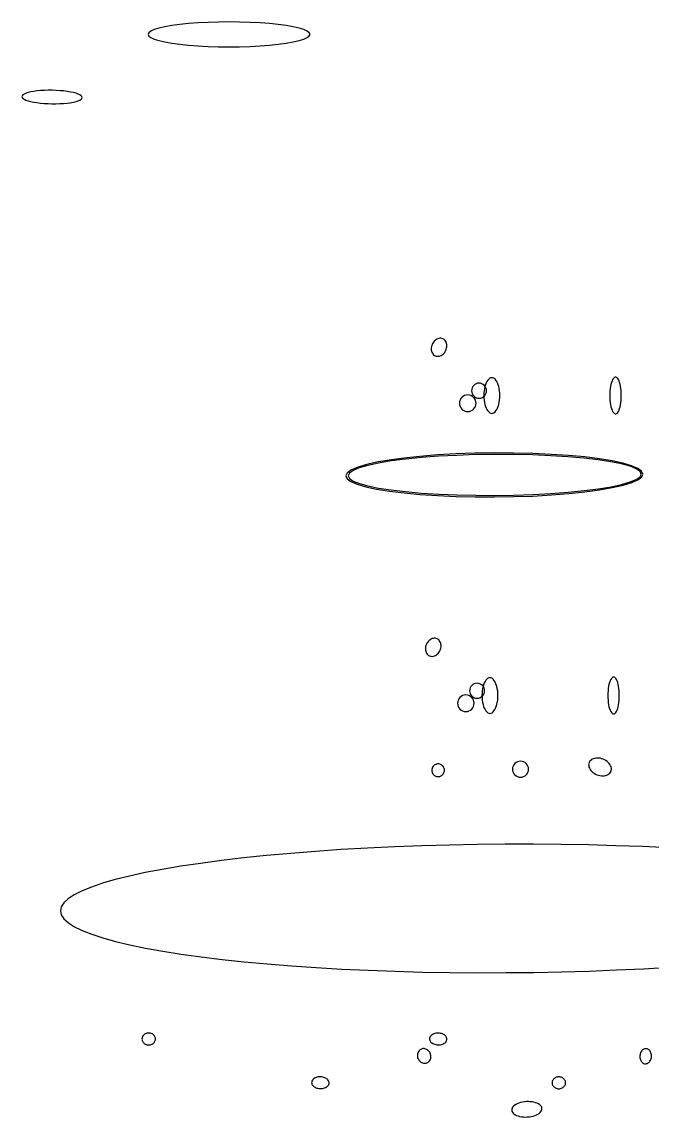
# Model space of a CAD drawing. Extents: x -292 to 292, y -205 to 211.
# Drawn here: x 160.5 to 222.7, y 102.5 to 210.5 of the extents above; entities that cross this region are included whole.
import ezdxf

# ---------------------------------------------------------------- set-up
doc = ezdxf.new("R2010")
doc.units = 0

msp = doc.modelspace()

# ---------------------------------------------------------------- linework, layer by layer
at = {"layer": 'CIRCLES'}
for p, q in [((204.89, 174.29), (204.87, 174.15)), ((204.87, 174.15), (204.89, 174)), ((204.93, 174.43), (204.89, 174.29)), ((204.89, 174), (204.93, 173.87)), ((205, 174.56), (204.93, 174.43)), ((205.09, 174.67), (205, 174.56)), ((205.2, 174.76), (205.09, 174.67)), ((205.33, 174.83), (205.2, 174.76)), ((205.47, 174.88), (205.33, 174.83)), ((205.61, 174.89), (205.47, 174.88)), ((205.76, 174.88), (205.61, 174.89)), ((205.9, 174.83), (205.76, 174.88)), ((206.02, 174.76), (205.9, 174.83)), ((206.14, 174.67), (206.02, 174.76)), ((206.23, 174.56), (206.14, 174.67)), ((206.3, 174.43), (206.23, 174.56)), ((206.34, 174.29), (206.3, 174.43)), ((206.3, 173.87), (206.34, 174)), ((206.35, 174.15), (206.34, 174.29)), ((206.34, 174), (206.35, 174.15)), ((203.7, 173.07), (203.68, 172.91)), ((203.68, 172.91), (203.7, 172.75)), ((203.74, 173.22), (203.7, 173.07)), ((203.82, 173.37), (203.74, 173.22)), ((203.92, 173.49), (203.82, 173.37)), ((204.05, 173.59), (203.92, 173.49)), ((204.19, 173.67), (204.05, 173.59)), ((204.34, 173.71), (204.19, 173.67)), ((204.5, 173.73), (204.34, 173.71)), ((204.66, 173.71), (204.5, 173.73)), ((204.82, 173.67), (204.66, 173.71)), ((204.96, 173.59), (204.82, 173.67)), ((204.93, 173.87), (205, 173.74)), ((205.08, 173.49), (204.96, 173.59)), ((205, 173.74), (205.09, 173.63)), ((205.18, 173.37), (205.08, 173.49)), ((205.09, 173.63), (205.2, 173.53)), ((205.26, 173.22), (205.18, 173.37)), ((205.2, 173.53), (205.33, 173.46)), ((205.31, 173.07), (205.26, 173.22)), ((205.32, 172.91), (205.31, 173.07)), ((205.31, 172.75), (205.32, 172.91)), ((205.33, 173.46), (205.47, 173.42)), ((205.47, 173.42), (205.61, 173.41)), ((205.61, 173.41), (205.76, 173.42)), ((205.76, 173.42), (205.9, 173.46)), ((205.9, 173.46), (206.02, 173.53)), ((206.02, 173.53), (206.14, 173.63)), ((206.14, 173.63), (206.23, 173.74)), ((206.23, 173.74), (206.3, 173.87)), ((203.7, 172.75), (203.74, 172.6)), ((203.74, 172.6), (203.82, 172.46)), ((203.82, 172.46), (203.92, 172.33)), ((203.92, 172.33), (204.05, 172.23)), ((204.05, 172.23), (204.19, 172.15)), ((204.19, 172.15), (204.34, 172.11)), ((204.34, 172.11), (204.5, 172.09)), ((204.5, 172.09), (204.66, 172.11)), ((204.66, 172.11), (204.82, 172.15)), ((204.82, 172.15), (204.96, 172.23)), ((204.96, 172.23), (205.08, 172.33)), ((205.08, 172.33), (205.18, 172.46)), ((205.18, 172.46), (205.26, 172.6)), ((205.26, 172.6), (205.31, 172.75)), ((204.74, 144.84), (204.7, 144.7)), ((204.81, 144.97), (204.74, 144.84)), ((204.9, 145.08), (204.81, 144.97)), ((205.01, 145.17), (204.9, 145.08)), ((205.14, 145.24), (205.01, 145.17)), ((205.28, 145.28), (205.14, 145.24)), ((205.42, 145.3), (205.28, 145.28)), ((205.57, 145.28), (205.42, 145.3)), ((205.71, 145.24), (205.57, 145.28)), ((205.83, 145.17), (205.71, 145.24)), ((205.95, 145.08), (205.83, 145.17)), ((206.04, 144.97), (205.95, 145.08)), ((206.11, 144.84), (206.04, 144.97)), ((206.15, 144.7), (206.11, 144.84)), ((203.63, 143.77), (203.55, 143.63)), ((203.73, 143.9), (203.63, 143.77)), ((203.86, 144), (203.73, 143.9)), ((204, 144.08), (203.86, 144)), ((204.15, 144.12), (204, 144.08)), ((204.31, 144.14), (204.15, 144.12)), ((204.47, 144.12), (204.31, 144.14)), ((204.62, 144.08), (204.47, 144.12)), ((204.77, 144), (204.62, 144.08)), ((204.7, 144.7), (204.68, 144.56)), ((204.68, 144.56), (204.7, 144.41)), ((204.7, 144.41), (204.74, 144.27)), ((204.74, 144.27), (204.81, 144.15)), ((204.89, 143.9), (204.77, 144)), ((204.81, 144.15), (204.9, 144.03)), ((204.99, 143.77), (204.89, 143.9)), ((204.9, 144.03), (205.01, 143.94)), ((205.07, 143.63), (204.99, 143.77)), ((205.01, 143.94), (205.14, 143.87)), ((205.14, 143.87), (205.28, 143.83)), ((205.28, 143.83), (205.42, 143.82)), ((205.42, 143.82), (205.57, 143.83)), ((205.57, 143.83), (205.71, 143.87)), ((205.71, 143.87), (205.83, 143.94)), ((205.83, 143.94), (205.95, 144.03)), ((205.95, 144.03), (206.04, 144.15)), ((206.04, 144.15), (206.11, 144.27)), ((206.11, 144.27), (206.15, 144.41)), ((206.16, 144.56), (206.15, 144.7)), ((206.15, 144.41), (206.16, 144.56)), ((203.51, 143.48), (203.49, 143.32)), ((203.49, 143.32), (203.51, 143.16)), ((203.55, 143.63), (203.51, 143.48)), ((203.51, 143.16), (203.55, 143.01)), ((203.55, 143.01), (203.63, 142.86)), ((203.63, 142.86), (203.73, 142.74)), ((203.73, 142.74), (203.86, 142.64)), ((203.86, 142.64), (204, 142.56)), ((204.62, 142.56), (204.77, 142.64)), ((204.77, 142.64), (204.89, 142.74)), ((204.89, 142.74), (204.99, 142.86)), ((204.99, 142.86), (205.07, 143.01)), ((205.11, 143.48), (205.07, 143.63)), ((205.07, 143.01), (205.11, 143.16)), ((205.13, 143.32), (205.11, 143.48)), ((205.11, 143.16), (205.13, 143.32)), ((204, 142.56), (204.15, 142.52)), ((204.15, 142.52), (204.31, 142.5)), ((204.31, 142.5), (204.47, 142.52)), ((204.47, 142.52), (204.62, 142.56)), ((209.05, 137.25), (208.98, 137.11)), ((209.15, 137.37), (209.05, 137.25)), ((209.27, 137.47), (209.15, 137.37)), ((209.4, 137.54), (209.27, 137.47)), ((209.55, 137.59), (209.4, 137.54)), ((209.71, 137.6), (209.55, 137.59)), ((209.86, 137.59), (209.71, 137.6)), ((210.01, 137.54), (209.86, 137.59)), ((210.15, 137.47), (210.01, 137.54)), ((210.27, 137.37), (210.15, 137.47)), ((210.37, 137.25), (210.27, 137.37)), ((210.44, 137.11), (210.37, 137.25)), ((208.93, 136.97), (208.91, 136.81)), ((208.91, 136.81), (208.93, 136.66)), ((208.98, 137.11), (208.93, 136.97)), ((208.93, 136.66), (208.98, 136.51)), ((208.98, 136.51), (209.05, 136.37)), ((209.05, 136.37), (209.15, 136.25)), ((209.15, 136.25), (209.27, 136.15)), ((209.27, 136.15), (209.4, 136.08)), ((210.01, 136.08), (210.15, 136.15)), ((210.15, 136.15), (210.27, 136.25)), ((210.27, 136.25), (210.37, 136.37)), ((210.37, 136.37), (210.44, 136.51)), ((210.49, 136.97), (210.44, 137.11)), ((210.44, 136.51), (210.49, 136.66)), ((210.5, 136.81), (210.49, 136.97)), ((210.49, 136.66), (210.5, 136.81)), ((209.4, 136.08), (209.55, 136.03)), ((209.55, 136.03), (209.71, 136.02)), ((209.71, 136.02), (209.86, 136.03)), ((209.86, 136.03), (210.01, 136.08))]:
    msp.add_line(p, q, dxfattribs=at)
at = {"layer": 'ELLIPSES'}
for p, q in [((173.25, 209.61), (173.05, 209.45)), ((173.58, 209.76), (173.25, 209.61)), ((174.05, 209.91), (173.58, 209.76)), ((174.63, 210.04), (174.05, 209.91)), ((175.32, 210.16), (174.63, 210.04)), ((176.1, 210.27), (175.32, 210.16)), ((176.97, 210.36), (176.1, 210.27)), ((177.91, 210.43), (176.97, 210.36)), ((178.89, 210.48), (177.91, 210.43)), ((179.92, 210.51), (178.89, 210.48)), ((180.96, 210.52), (179.92, 210.51)), ((182, 210.51), (180.96, 210.52)), ((183.03, 210.48), (182, 210.51)), ((184.02, 210.43), (183.03, 210.48)), ((184.95, 210.36), (184.02, 210.43)), ((185.82, 210.27), (184.95, 210.36)), ((186.61, 210.17), (185.82, 210.27)), ((187.3, 210.05), (186.61, 210.17)), ((187.88, 209.91), (187.3, 210.05)), ((188.34, 209.77), (187.88, 209.91)), ((188.67, 209.62), (188.34, 209.77)), ((188.88, 209.46), (188.67, 209.62)), ((173.05, 209.45), (172.98, 209.29)), ((172.98, 209.29), (173.05, 209.13)), ((173.05, 209.13), (173.25, 208.98)), ((173.25, 208.98), (173.59, 208.82)), ((173.59, 208.82), (174.05, 208.68)), ((174.05, 208.68), (174.63, 208.55)), ((174.63, 208.55), (175.32, 208.43)), ((186.61, 208.43), (187.3, 208.55)), ((187.3, 208.55), (187.88, 208.69)), ((187.88, 208.69), (188.34, 208.83)), ((188.34, 208.83), (188.67, 208.98)), ((188.67, 208.98), (188.88, 209.14)), ((188.95, 209.3), (188.88, 209.46)), ((188.88, 209.14), (188.95, 209.3)), ((175.32, 208.43), (176.1, 208.32)), ((176.1, 208.32), (176.97, 208.23)), ((176.97, 208.23), (177.91, 208.16)), ((177.91, 208.16), (178.9, 208.11)), ((178.9, 208.11), (179.92, 208.08)), ((179.92, 208.08), (180.96, 208.07)), ((180.96, 208.07), (182, 208.08)), ((182, 208.08), (183.03, 208.11)), ((183.03, 208.11), (184.02, 208.16)), ((184.02, 208.16), (184.95, 208.24)), ((184.95, 208.24), (185.82, 208.33)), ((185.82, 208.33), (186.61, 208.43)), ((160.56, 203.24), (160.54, 203.16)), ((160.54, 203.16), (160.56, 203.07)), ((160.64, 203.33), (160.56, 203.24)), ((160.77, 203.41), (160.64, 203.33)), ((160.94, 203.48), (160.77, 203.41)), ((161.16, 203.55), (160.94, 203.48)), ((161.41, 203.62), (161.16, 203.55)), ((161.71, 203.67), (161.41, 203.62)), ((162.03, 203.71), (161.71, 203.67)), ((162.38, 203.75), (162.03, 203.71)), ((162.75, 203.77), (162.38, 203.75)), ((163.13, 203.78), (162.75, 203.77)), ((163.52, 203.78), (163.13, 203.78)), ((163.91, 203.77), (163.52, 203.78)), ((164.29, 203.74), (163.91, 203.77)), ((164.66, 203.71), (164.29, 203.74)), ((165.01, 203.67), (164.66, 203.71)), ((165.33, 203.61), (165.01, 203.67)), ((165.62, 203.55), (165.33, 203.61)), ((165.88, 203.48), (165.62, 203.55)), ((166.09, 203.41), (165.88, 203.48)), ((166.26, 203.33), (166.09, 203.41)), ((166.39, 203.24), (166.26, 203.33)), ((166.46, 203.15), (166.39, 203.24)), ((166.49, 203.07), (166.46, 203.15)), ((160.56, 203.07), (160.63, 202.98)), ((160.63, 202.98), (160.76, 202.9)), ((160.76, 202.9), (160.93, 202.82)), ((160.93, 202.82), (161.14, 202.74)), ((161.14, 202.74), (161.4, 202.67)), ((161.4, 202.67), (161.69, 202.61)), ((161.69, 202.61), (162.01, 202.56)), ((162.01, 202.56), (162.36, 202.51)), ((162.36, 202.51), (162.73, 202.48)), ((162.73, 202.48), (163.11, 202.46)), ((163.11, 202.46), (163.5, 202.44)), ((163.5, 202.44), (163.89, 202.44)), ((163.89, 202.44), (164.27, 202.46)), ((164.27, 202.46), (164.64, 202.48)), ((164.64, 202.48), (164.99, 202.51)), ((164.99, 202.51), (165.31, 202.55)), ((165.31, 202.55), (165.61, 202.61)), ((165.61, 202.61), (165.87, 202.67)), ((165.87, 202.67), (166.08, 202.74)), ((166.08, 202.74), (166.26, 202.81)), ((166.26, 202.81), (166.38, 202.89)), ((166.38, 202.89), (166.46, 202.98)), ((166.46, 202.98), (166.49, 203.07)), ((201.76, 179.32), (201.66, 179.31)), ((201.86, 179.32), (201.76, 179.32)), ((200.92, 178.5), (200.9, 178.38)), ((200.9, 178.38), (200.9, 178.27)), ((200.9, 178.27), (200.91, 178.15)), ((200.95, 178.62), (200.92, 178.5)), ((201, 178.73), (200.95, 178.62)), ((201.05, 178.84), (201, 178.73)), ((201.12, 178.94), (201.05, 178.84)), ((201.19, 179.03), (201.12, 178.94)), ((201.28, 179.11), (201.19, 179.03)), ((201.36, 179.18), (201.28, 179.11)), ((201.46, 179.24), (201.36, 179.18)), ((201.56, 179.28), (201.46, 179.24)), ((201.66, 179.31), (201.56, 179.28)), ((201.96, 179.3), (201.86, 179.32)), ((202.05, 179.27), (201.96, 179.3)), ((202.13, 179.22), (202.05, 179.27)), ((202.21, 179.16), (202.13, 179.22)), ((202.28, 179.09), (202.21, 179.16)), ((202.33, 179.01), (202.28, 179.09)), ((202.38, 178.91), (202.33, 179.01)), ((202.35, 178.13), (202.39, 178.24)), ((202.41, 178.81), (202.38, 178.91)), ((202.39, 178.24), (202.42, 178.36)), ((202.44, 178.7), (202.41, 178.81)), ((202.42, 178.36), (202.44, 178.47)), ((202.44, 178.59), (202.44, 178.7)), ((202.44, 178.47), (202.44, 178.59)), ((200.91, 178.15), (200.93, 178.05)), ((200.93, 178.05), (200.96, 177.94)), ((200.96, 177.94), (201.01, 177.85)), ((201.01, 177.85), (201.07, 177.77)), ((201.07, 177.77), (201.13, 177.69)), ((201.13, 177.69), (201.21, 177.63)), ((201.21, 177.63), (201.3, 177.59)), ((201.3, 177.59), (201.39, 177.55)), ((201.39, 177.55), (201.48, 177.54)), ((201.48, 177.54), (201.58, 177.54)), ((201.58, 177.54), (201.68, 177.55)), ((201.68, 177.55), (201.78, 177.58)), ((201.78, 177.58), (201.88, 177.62)), ((201.88, 177.62), (201.98, 177.68)), ((201.98, 177.68), (202.07, 177.75)), ((202.07, 177.75), (202.15, 177.83)), ((202.15, 177.83), (202.23, 177.92)), ((202.23, 177.92), (202.29, 178.02)), ((202.29, 178.02), (202.35, 178.13)), ((206.4, 175.07), (206.32, 174.92)), ((206.49, 175.2), (206.4, 175.07)), ((206.58, 175.3), (206.49, 175.2)), ((206.68, 175.37), (206.58, 175.3)), ((206.78, 175.42), (206.68, 175.37)), ((206.88, 175.43), (206.78, 175.42)), ((206.99, 175.42), (206.88, 175.43)), ((207.09, 175.37), (206.99, 175.42)), ((207.19, 175.3), (207.09, 175.37)), ((207.28, 175.2), (207.19, 175.3)), ((207.37, 175.07), (207.28, 175.2)), ((207.44, 174.92), (207.37, 175.07)), ((218.73, 175.11), (218.67, 174.95)), ((218.79, 175.24), (218.73, 175.11)), ((218.86, 175.34), (218.79, 175.24)), ((218.93, 175.42), (218.86, 175.34)), ((219, 175.47), (218.93, 175.42)), ((219.07, 175.48), (219, 175.47)), ((219.15, 175.47), (219.07, 175.48)), ((219.22, 175.42), (219.15, 175.47)), ((219.29, 175.34), (219.22, 175.42)), ((219.36, 175.24), (219.29, 175.34)), ((219.42, 175.11), (219.36, 175.24)), ((219.48, 174.95), (219.42, 175.11)), ((206.12, 174.13), (206.1, 173.9)), ((206.15, 174.35), (206.12, 174.13)), ((206.2, 174.55), (206.15, 174.35)), ((206.25, 174.74), (206.2, 174.55)), ((206.32, 174.92), (206.25, 174.74)), ((207.51, 174.74), (207.44, 174.92)), ((207.57, 174.55), (207.51, 174.74)), ((207.61, 174.35), (207.57, 174.55)), ((207.65, 174.13), (207.61, 174.35)), ((207.67, 173.9), (207.65, 174.13)), ((218.53, 174.14), (218.51, 173.91)), ((218.55, 174.37), (218.53, 174.14)), ((218.58, 174.58), (218.55, 174.37)), ((218.62, 174.77), (218.58, 174.58)), ((218.67, 174.95), (218.62, 174.77)), ((219.53, 174.77), (219.48, 174.95)), ((219.57, 174.58), (219.53, 174.77)), ((219.6, 174.37), (219.57, 174.58)), ((219.62, 174.14), (219.6, 174.37)), ((219.64, 173.91), (219.62, 174.14)), ((206.1, 173.9), (206.09, 173.67)), ((206.09, 173.67), (206.1, 173.44)), ((206.1, 173.44), (206.12, 173.22)), ((206.12, 173.22), (206.15, 173)), ((206.15, 173), (206.2, 172.79)), ((207.57, 172.79), (207.61, 173)), ((207.61, 173), (207.65, 173.22)), ((207.65, 173.22), (207.67, 173.44)), ((207.68, 173.67), (207.67, 173.9)), ((207.67, 173.44), (207.68, 173.67)), ((218.51, 173.91), (218.51, 173.67)), ((218.51, 173.67), (218.51, 173.44)), ((218.51, 173.44), (218.53, 173.2)), ((218.53, 173.2), (218.55, 172.98)), ((218.55, 172.98), (218.58, 172.77)), ((219.57, 172.77), (219.6, 172.98)), ((219.6, 172.98), (219.62, 173.2)), ((219.62, 173.2), (219.64, 173.44)), ((219.64, 173.67), (219.64, 173.91)), ((219.64, 173.44), (219.64, 173.67)), ((206.2, 172.79), (206.25, 172.6)), ((206.25, 172.6), (206.32, 172.43)), ((206.32, 172.43), (206.4, 172.28)), ((206.4, 172.28), (206.49, 172.15)), ((206.49, 172.15), (206.58, 172.05)), ((206.58, 172.05), (206.68, 171.97)), ((206.68, 171.97), (206.78, 171.93)), ((206.78, 171.93), (206.88, 171.91)), ((206.88, 171.91), (206.99, 171.93)), ((206.99, 171.93), (207.09, 171.97)), ((207.09, 171.97), (207.19, 172.05)), ((207.19, 172.05), (207.28, 172.15)), ((207.28, 172.15), (207.37, 172.28)), ((207.37, 172.28), (207.44, 172.43)), ((207.44, 172.43), (207.51, 172.6)), ((207.51, 172.6), (207.57, 172.79)), ((218.58, 172.77), (218.62, 172.57)), ((218.62, 172.57), (218.67, 172.39)), ((218.67, 172.39), (218.73, 172.24)), ((218.73, 172.24), (218.79, 172.1)), ((218.79, 172.1), (218.86, 172)), ((218.86, 172), (218.93, 171.92)), ((218.93, 171.92), (219, 171.88)), ((219, 171.88), (219.07, 171.86)), ((219.07, 171.86), (219.15, 171.88)), ((219.15, 171.88), (219.22, 171.92)), ((219.22, 171.92), (219.29, 172)), ((219.29, 172), (219.36, 172.1)), ((219.36, 172.1), (219.42, 172.24)), ((219.42, 172.24), (219.48, 172.39)), ((219.48, 172.39), (219.53, 172.57)), ((219.53, 172.57), (219.57, 172.77)), ((198.2, 167.5), (196.76, 167.31)), ((199.79, 167.67), (198.2, 167.5)), ((199.93, 167.55), (198.36, 167.4)), ((201.51, 167.81), (199.79, 167.67)), ((201.62, 167.68), (199.93, 167.55)), ((203.32, 167.91), (201.51, 167.81)), ((203.41, 167.77), (201.62, 167.68)), ((205.2, 167.98), (203.32, 167.91)), ((205.27, 167.84), (203.41, 167.77)), ((207.12, 168.01), (205.2, 167.98)), ((207.15, 167.86), (205.27, 167.84)), ((209.03, 168), (207.12, 168.01)), ((209.04, 167.86), (207.15, 167.86)), ((210.91, 167.95), (209.03, 168)), ((210.89, 167.82), (209.04, 167.86)), ((212.68, 167.74), (210.89, 167.82)), ((212.72, 167.87), (210.91, 167.95)), ((214.38, 167.63), (212.68, 167.74)), ((214.44, 167.76), (212.72, 167.87)), ((215.95, 167.5), (214.38, 167.63)), ((216.04, 167.61), (214.44, 167.76)), ((217.37, 167.33), (215.95, 167.5)), ((217.48, 167.43), (216.04, 167.61)), ((193.59, 166.58), (192.97, 166.31)), ((193.81, 166.54), (193.2, 166.29)), ((194.43, 166.84), (193.59, 166.58)), ((194.64, 166.78), (193.81, 166.54)), ((195.5, 167.09), (194.43, 166.84)), ((195.69, 167.01), (194.64, 166.78)), ((196.76, 167.31), (195.5, 167.09)), ((196.94, 167.22), (195.69, 167.01)), ((198.36, 167.4), (196.94, 167.22)), ((218.62, 167.14), (217.37, 167.33)), ((218.74, 167.23), (217.48, 167.43)), ((219.67, 166.92), (218.62, 167.14)), ((219.81, 167), (218.74, 167.23)), ((220.51, 166.69), (219.67, 166.92)), ((220.66, 166.75), (219.81, 167)), ((221.12, 166.44), (220.51, 166.69)), ((221.28, 166.48), (220.66, 166.75)), ((221.49, 166.19), (221.12, 166.44)), ((221.65, 166.21), (221.28, 166.48)), ((192.6, 166.03), (192.48, 165.75)), ((192.48, 165.75), (192.61, 165.46)), ((192.97, 166.31), (192.6, 166.03)), ((192.61, 165.46), (192.98, 165.19)), ((192.84, 166.03), (192.71, 165.76)), ((192.71, 165.76), (192.84, 165.5)), ((193.2, 166.29), (192.84, 166.03)), ((192.84, 165.5), (193.21, 165.24)), ((220.52, 165.15), (221.12, 165.4)), ((220.67, 165.09), (221.28, 165.36)), ((221.12, 165.4), (221.49, 165.66)), ((221.28, 165.36), (221.66, 165.64)), ((221.61, 165.92), (221.49, 166.19)), ((221.49, 165.66), (221.61, 165.92)), ((221.78, 165.92), (221.65, 166.21)), ((221.66, 165.64), (221.78, 165.92)), ((192.98, 165.19), (193.6, 164.92)), ((193.21, 165.24), (193.82, 165)), ((193.6, 164.92), (194.45, 164.67)), ((193.82, 165), (194.66, 164.76)), ((194.45, 164.67), (195.51, 164.44)), ((194.66, 164.76), (195.71, 164.55)), ((195.51, 164.44), (196.78, 164.24)), ((195.71, 164.55), (196.95, 164.36)), ((196.78, 164.24), (198.22, 164.06)), ((196.95, 164.36), (198.38, 164.19)), ((214.4, 164.13), (215.97, 164.29)), ((215.97, 164.29), (217.39, 164.47)), ((216.06, 164.17), (217.5, 164.36)), ((217.39, 164.47), (218.63, 164.68)), ((217.5, 164.36), (218.76, 164.59)), ((218.63, 164.68), (219.68, 164.9)), ((218.76, 164.59), (219.82, 164.83)), ((219.68, 164.9), (220.52, 165.15)), ((219.82, 164.83), (220.67, 165.09)), ((198.22, 164.06), (199.82, 163.91)), ((198.38, 164.19), (199.95, 164.05)), ((199.82, 163.91), (201.53, 163.8)), ((199.95, 164.05), (201.64, 163.95)), ((201.53, 163.8), (203.35, 163.72)), ((201.64, 163.95), (203.43, 163.87)), ((203.35, 163.72), (205.23, 163.67)), ((203.43, 163.87), (205.29, 163.83)), ((205.23, 163.67), (207.14, 163.67)), ((205.29, 163.83), (207.17, 163.82)), ((207.14, 163.67), (209.05, 163.7)), ((207.17, 163.82), (209.06, 163.85)), ((209.05, 163.7), (210.93, 163.76)), ((209.06, 163.85), (210.91, 163.91)), ((210.91, 163.91), (212.7, 164.01)), ((210.93, 163.76), (212.75, 163.87)), ((212.7, 164.01), (214.4, 164.13)), ((212.75, 163.87), (214.47, 164)), ((214.47, 164), (216.06, 164.17)), ((200.43, 149.14), (200.38, 149.03)), ((200.48, 149.25), (200.43, 149.14)), ((200.55, 149.35), (200.48, 149.25)), ((200.62, 149.44), (200.55, 149.35)), ((200.7, 149.52), (200.62, 149.44)), ((200.79, 149.59), (200.7, 149.52)), ((200.89, 149.65), (200.79, 149.59)), ((200.99, 149.69), (200.89, 149.65)), ((201.09, 149.72), (200.99, 149.69)), ((201.19, 149.73), (201.09, 149.72)), ((201.29, 149.73), (201.19, 149.73)), ((201.38, 149.71), (201.29, 149.73)), ((201.48, 149.68), (201.38, 149.71)), ((201.56, 149.63), (201.48, 149.68)), ((201.64, 149.57), (201.56, 149.63)), ((201.7, 149.5), (201.64, 149.57)), ((201.76, 149.42), (201.7, 149.5)), ((201.81, 149.32), (201.76, 149.42)), ((201.84, 149.22), (201.81, 149.32)), ((201.86, 149.11), (201.84, 149.22)), ((201.87, 149), (201.86, 149.11)), ((200.35, 148.91), (200.33, 148.79)), ((200.33, 148.79), (200.33, 148.68)), ((200.33, 148.68), (200.34, 148.56)), ((200.34, 148.56), (200.36, 148.45)), ((200.38, 149.03), (200.35, 148.91)), ((200.36, 148.45), (200.39, 148.35)), ((200.39, 148.35), (200.44, 148.26)), ((200.44, 148.26), (200.5, 148.17)), ((200.5, 148.17), (200.56, 148.1)), ((200.56, 148.1), (200.64, 148.04)), ((200.64, 148.04), (200.72, 148)), ((200.72, 148), (200.82, 147.96)), ((201.21, 147.99), (201.31, 148.03)), ((201.31, 148.03), (201.41, 148.09)), ((201.41, 148.09), (201.5, 148.16)), ((201.5, 148.16), (201.58, 148.24)), ((201.58, 148.24), (201.65, 148.33)), ((201.65, 148.33), (201.72, 148.43)), ((201.72, 148.43), (201.77, 148.54)), ((201.77, 148.54), (201.82, 148.65)), ((201.82, 148.65), (201.85, 148.76)), ((201.85, 148.76), (201.87, 148.88)), ((201.87, 148.88), (201.87, 149)), ((200.82, 147.96), (200.91, 147.95)), ((200.91, 147.95), (201.01, 147.94)), ((201.01, 147.94), (201.11, 147.96)), ((201.11, 147.96), (201.21, 147.99)), ((206.69, 145.84), (206.59, 145.82)), ((206.8, 145.82), (206.69, 145.84)), ((218.81, 145.88), (218.74, 145.83)), ((218.88, 145.89), (218.81, 145.88)), ((218.96, 145.88), (218.88, 145.89)), ((219.03, 145.83), (218.96, 145.88)), ((205.96, 144.75), (205.93, 144.54)), ((206.01, 144.96), (205.96, 144.75)), ((206.06, 145.15), (206.01, 144.96)), ((206.13, 145.32), (206.06, 145.15)), ((206.21, 145.48), (206.13, 145.32)), ((206.3, 145.6), (206.21, 145.48)), ((206.39, 145.71), (206.3, 145.6)), ((206.49, 145.78), (206.39, 145.71)), ((206.59, 145.82), (206.49, 145.78)), ((206.9, 145.78), (206.8, 145.82)), ((207, 145.71), (206.9, 145.78)), ((207.09, 145.6), (207, 145.71)), ((207.17, 145.48), (207.09, 145.6)), ((207.25, 145.32), (207.17, 145.48)), ((207.32, 145.15), (207.25, 145.32)), ((207.38, 144.96), (207.32, 145.15)), ((207.42, 144.75), (207.38, 144.96)), ((207.46, 144.54), (207.42, 144.75)), ((218.36, 144.77), (218.34, 144.55)), ((218.39, 144.99), (218.36, 144.77)), ((218.43, 145.18), (218.39, 144.99)), ((218.48, 145.36), (218.43, 145.18)), ((218.54, 145.52), (218.48, 145.36)), ((218.6, 145.65), (218.54, 145.52)), ((218.67, 145.75), (218.6, 145.65)), ((218.74, 145.83), (218.67, 145.75)), ((219.1, 145.75), (219.03, 145.83)), ((219.17, 145.65), (219.1, 145.75)), ((219.23, 145.52), (219.17, 145.65)), ((219.29, 145.36), (219.23, 145.52)), ((219.34, 145.18), (219.29, 145.36)), ((219.38, 144.99), (219.34, 145.18)), ((219.41, 144.77), (219.38, 144.99)), ((219.43, 144.55), (219.41, 144.77)), ((205.91, 144.31), (205.9, 144.08)), ((205.9, 144.08), (205.91, 143.85)), ((205.93, 144.54), (205.91, 144.31)), ((205.91, 143.85), (205.93, 143.63)), ((207.48, 144.31), (207.46, 144.54)), ((207.46, 143.63), (207.48, 143.85)), ((207.48, 144.08), (207.48, 144.31)), ((207.48, 143.85), (207.48, 144.08)), ((218.34, 144.55), (218.32, 144.32)), ((218.32, 144.32), (218.32, 144.08)), ((218.32, 144.08), (218.32, 143.85)), ((218.32, 143.85), (218.34, 143.61)), ((219.45, 144.32), (219.43, 144.55)), ((219.43, 143.61), (219.45, 143.85)), ((219.45, 144.08), (219.45, 144.32)), ((219.45, 143.85), (219.45, 144.08)), ((205.93, 143.63), (205.96, 143.41)), ((205.96, 143.41), (206.01, 143.2)), ((206.01, 143.2), (206.06, 143.01)), ((206.06, 143.01), (206.13, 142.84)), ((206.13, 142.84), (206.21, 142.69)), ((206.21, 142.69), (206.3, 142.56)), ((207.09, 142.56), (207.17, 142.69)), ((207.17, 142.69), (207.25, 142.84)), ((207.25, 142.84), (207.32, 143.01)), ((207.32, 143.01), (207.38, 143.2)), ((207.38, 143.2), (207.42, 143.41)), ((207.42, 143.41), (207.46, 143.63)), ((218.34, 143.61), (218.36, 143.39)), ((218.36, 143.39), (218.39, 143.18)), ((218.39, 143.18), (218.43, 142.98)), ((218.43, 142.98), (218.48, 142.8)), ((218.48, 142.8), (218.54, 142.65)), ((218.54, 142.65), (218.6, 142.51)), ((219.17, 142.51), (219.23, 142.65)), ((219.23, 142.65), (219.29, 142.8)), ((219.29, 142.8), (219.34, 142.98)), ((219.34, 142.98), (219.38, 143.18)), ((219.38, 143.18), (219.41, 143.39)), ((219.41, 143.39), (219.43, 143.61)), ((206.3, 142.56), (206.39, 142.46)), ((206.39, 142.46), (206.49, 142.38)), ((206.49, 142.38), (206.59, 142.34)), ((206.59, 142.34), (206.69, 142.32)), ((206.69, 142.32), (206.8, 142.34)), ((206.8, 142.34), (206.9, 142.38)), ((206.9, 142.38), (207, 142.46)), ((207, 142.46), (207.09, 142.56)), ((218.6, 142.51), (218.67, 142.41)), ((218.67, 142.41), (218.74, 142.33)), ((218.74, 142.33), (218.81, 142.29)), ((218.81, 142.29), (218.88, 142.27)), ((218.88, 142.27), (218.96, 142.29)), ((218.96, 142.29), (219.03, 142.33)), ((219.03, 142.33), (219.1, 142.41)), ((219.1, 142.41), (219.17, 142.51)), ((201.2, 137.21), (201.14, 137.16)), ((201.27, 137.26), (201.2, 137.21)), ((201.34, 137.29), (201.27, 137.26)), ((201.42, 137.32), (201.34, 137.29)), ((201.5, 137.34), (201.42, 137.32)), ((201.58, 137.34), (201.5, 137.34)), ((201.66, 137.34), (201.58, 137.34)), ((201.74, 137.32), (201.66, 137.34)), ((201.82, 137.29), (201.74, 137.32)), ((201.89, 137.26), (201.82, 137.29)), ((201.96, 137.21), (201.89, 137.26)), ((202.02, 137.16), (201.96, 137.21)), ((216.43, 137.36), (216.42, 137.25)), ((216.42, 137.25), (216.43, 137.14)), ((216.46, 137.46), (216.43, 137.36)), ((216.51, 137.56), (216.46, 137.46)), ((216.57, 137.65), (216.51, 137.56)), ((216.66, 137.72), (216.57, 137.65)), ((216.75, 137.79), (216.66, 137.72)), ((216.87, 137.84), (216.75, 137.79)), ((216.99, 137.88), (216.87, 137.84)), ((217.12, 137.9), (216.99, 137.88)), ((217.26, 137.91), (217.12, 137.9)), ((217.41, 137.91), (217.26, 137.91)), ((217.56, 137.89), (217.41, 137.91)), ((217.7, 137.85), (217.56, 137.89)), ((217.85, 137.8), (217.7, 137.85)), ((217.99, 137.74), (217.85, 137.8)), ((218.12, 137.66), (217.99, 137.74)), ((218.24, 137.58), (218.12, 137.66)), ((218.35, 137.48), (218.24, 137.58)), ((218.45, 137.38), (218.35, 137.48)), ((218.53, 137.27), (218.45, 137.38)), ((218.59, 137.16), (218.53, 137.27)), ((200.96, 136.8), (200.95, 136.72)), ((200.95, 136.72), (200.96, 136.63)), ((200.98, 136.88), (200.96, 136.8)), ((200.96, 136.63), (200.98, 136.55)), ((201, 136.96), (200.98, 136.88)), ((200.98, 136.55), (201, 136.48)), ((201.04, 137.03), (201, 136.96)), ((201, 136.48), (201.04, 136.4)), ((201.08, 137.1), (201.04, 137.03)), ((201.04, 136.4), (201.08, 136.33)), ((201.14, 137.16), (201.08, 137.1)), ((201.08, 136.33), (201.14, 136.27)), ((201.14, 136.27), (201.2, 136.22)), ((201.2, 136.22), (201.27, 136.17)), ((201.27, 136.17), (201.34, 136.14)), ((201.34, 136.14), (201.42, 136.11)), ((201.42, 136.11), (201.5, 136.09)), ((201.66, 136.09), (201.74, 136.11)), ((201.74, 136.11), (201.82, 136.14)), ((201.82, 136.14), (201.89, 136.17)), ((201.89, 136.17), (201.96, 136.22)), ((201.96, 136.22), (202.02, 136.27)), ((202.08, 137.1), (202.02, 137.16)), ((202.02, 136.27), (202.08, 136.33)), ((202.12, 137.03), (202.08, 137.1)), ((202.08, 136.33), (202.12, 136.4)), ((202.16, 136.96), (202.12, 137.03)), ((202.12, 136.4), (202.16, 136.48)), ((202.19, 136.88), (202.16, 136.96)), ((202.16, 136.48), (202.19, 136.55)), ((202.2, 136.8), (202.19, 136.88)), ((202.19, 136.55), (202.2, 136.63)), ((202.21, 136.72), (202.2, 136.8)), ((202.2, 136.63), (202.21, 136.72)), ((216.43, 137.14), (216.45, 137.02)), ((216.45, 137.02), (216.5, 136.91)), ((216.5, 136.91), (216.56, 136.8)), ((216.56, 136.8), (216.64, 136.69)), ((216.64, 136.69), (216.74, 136.59)), ((216.74, 136.59), (216.85, 136.49)), ((216.85, 136.49), (216.97, 136.41)), ((216.97, 136.41), (217.11, 136.33)), ((217.11, 136.33), (217.24, 136.27)), ((217.24, 136.27), (217.39, 136.22)), ((217.39, 136.22), (217.54, 136.19)), ((217.54, 136.19), (217.68, 136.17)), ((217.68, 136.17), (217.83, 136.16)), ((217.83, 136.16), (217.97, 136.17)), ((217.97, 136.17), (218.1, 136.19)), ((218.1, 136.19), (218.22, 136.23)), ((218.22, 136.23), (218.34, 136.28)), ((218.34, 136.28), (218.43, 136.35)), ((218.43, 136.35), (218.52, 136.42)), ((218.52, 136.42), (218.58, 136.51)), ((218.58, 136.51), (218.63, 136.61)), ((218.64, 137.05), (218.59, 137.16)), ((218.63, 136.61), (218.66, 136.71)), ((218.67, 136.93), (218.64, 137.05)), ((218.66, 136.71), (218.67, 136.82)), ((218.67, 136.82), (218.67, 136.93)), ((201.5, 136.09), (201.58, 136.09)), ((201.58, 136.09), (201.66, 136.09)), ((189.5, 128.71), (187.05, 128.51)), ((189.5, 128.71), (187.05, 128.51)), ((192.03, 128.88), (189.5, 128.71)), ((192.03, 128.88), (189.5, 128.71)), ((194.63, 129.03), (192.03, 128.88)), ((194.63, 129.03), (192.03, 128.88)), ((197.27, 129.15), (194.63, 129.03)), ((197.27, 129.15), (194.63, 129.03)), ((199.96, 129.26), (197.27, 129.15)), ((199.96, 129.26), (197.27, 129.15)), ((202.69, 129.33), (199.96, 129.26)), ((202.69, 129.33), (199.96, 129.26)), ((205.43, 129.39), (202.69, 129.33)), ((205.43, 129.39), (202.69, 129.33)), ((208.19, 129.41), (205.43, 129.39)), ((208.19, 129.41), (205.43, 129.39)), ((210.94, 129.42), (208.19, 129.41)), ((210.94, 129.42), (208.19, 129.41)), ((213.69, 129.39), (210.94, 129.42)), ((213.69, 129.39), (210.94, 129.42)), ((216.41, 129.35), (213.69, 129.39)), ((216.41, 129.35), (213.69, 129.39)), ((219.1, 129.27), (216.41, 129.35)), ((219.1, 129.27), (216.41, 129.35)), ((221.75, 129.18), (219.1, 129.27)), ((221.75, 129.18), (219.1, 129.27)), ((224.35, 129.06), (221.75, 129.18)), ((224.35, 129.06), (221.75, 129.18)), ((178.15, 127.53), (176.2, 127.24)), ((178.15, 127.53), (176.2, 127.24)), ((180.22, 127.81), (178.15, 127.53)), ((180.22, 127.81), (178.15, 127.53)), ((182.4, 128.06), (180.22, 127.81)), ((182.4, 128.06), (180.22, 127.81)), ((184.67, 128.3), (182.4, 128.06)), ((184.67, 128.3), (182.4, 128.06)), ((187.05, 128.51), (184.67, 128.3)), ((187.05, 128.51), (184.67, 128.3)), ((172.69, 126.61), (171.15, 126.27)), ((172.69, 126.61), (171.15, 126.27)), ((174.38, 126.93), (172.69, 126.61)), ((174.38, 126.93), (172.69, 126.61)), ((176.2, 127.24), (174.38, 126.93)), ((176.2, 127.24), (174.38, 126.93)), ((168.49, 125.56), (167.4, 125.19)), ((168.49, 125.56), (167.4, 125.19)), ((169.74, 125.92), (168.49, 125.56)), ((169.74, 125.92), (168.49, 125.56)), ((171.15, 126.27), (169.74, 125.92)), ((171.15, 126.27), (169.74, 125.92)), ((165.7, 124.42), (165.1, 124.03)), ((165.7, 124.42), (165.1, 124.03)), ((166.47, 124.81), (165.7, 124.42)), ((166.47, 124.81), (165.7, 124.42)), ((167.4, 125.19), (166.47, 124.81)), ((167.4, 125.19), (166.47, 124.81)), ((164.42, 123.24), (164.33, 122.84)), ((164.42, 123.24), (164.33, 122.84)), ((164.67, 123.64), (164.42, 123.24)), ((164.67, 123.64), (164.42, 123.24)), ((165.1, 124.03), (164.67, 123.64)), ((165.1, 124.03), (164.67, 123.64)), ((164.33, 122.84), (164.42, 122.44)), ((164.33, 122.84), (164.42, 122.44)), ((164.42, 122.44), (164.68, 122.05)), ((164.42, 122.44), (164.68, 122.05)), ((164.68, 122.05), (165.12, 121.66)), ((164.68, 122.05), (165.12, 121.66)), ((165.12, 121.66), (165.72, 121.27)), ((165.12, 121.66), (165.72, 121.27)), ((165.72, 121.27), (166.49, 120.9)), ((165.72, 121.27), (166.49, 120.9)), ((166.49, 120.9), (167.43, 120.53)), ((166.49, 120.9), (167.43, 120.53)), ((167.43, 120.53), (168.52, 120.17)), ((167.43, 120.53), (168.52, 120.17)), ((168.52, 120.17), (169.78, 119.82)), ((168.52, 120.17), (169.78, 119.82)), ((169.78, 119.82), (171.18, 119.49)), ((169.78, 119.82), (171.18, 119.49)), ((171.18, 119.49), (172.73, 119.17)), ((171.18, 119.49), (172.73, 119.17)), ((172.73, 119.17), (174.43, 118.86)), ((172.73, 119.17), (174.43, 118.86)), ((174.43, 118.86), (176.25, 118.57)), ((174.43, 118.86), (176.25, 118.57)), ((176.25, 118.57), (178.2, 118.3)), ((176.25, 118.57), (178.2, 118.3)), ((178.2, 118.3), (180.27, 118.05)), ((178.2, 118.3), (180.27, 118.05)), ((180.27, 118.05), (182.45, 117.82)), ((180.27, 118.05), (182.45, 117.82)), ((182.45, 117.82), (184.73, 117.61)), ((182.45, 117.82), (184.73, 117.61)), ((184.73, 117.61), (187.11, 117.42)), ((184.73, 117.61), (187.11, 117.42)), ((187.11, 117.42), (189.56, 117.25)), ((187.11, 117.42), (189.56, 117.25)), ((189.56, 117.25), (192.1, 117.1)), ((189.56, 117.25), (192.1, 117.1)), ((192.1, 117.1), (194.69, 116.98)), ((192.1, 117.1), (194.69, 116.98)), ((194.69, 116.98), (197.34, 116.89)), ((194.69, 116.98), (197.34, 116.89)), ((197.34, 116.89), (200.03, 116.81)), ((197.34, 116.89), (200.03, 116.81)), ((200.03, 116.81), (202.75, 116.77)), ((200.03, 116.81), (202.75, 116.77)), ((202.75, 116.77), (205.5, 116.74)), ((202.75, 116.77), (205.5, 116.74)), ((205.5, 116.74), (208.25, 116.75)), ((205.5, 116.74), (208.25, 116.75)), ((208.25, 116.75), (211.01, 116.77)), ((208.25, 116.75), (211.01, 116.77)), ((211.01, 116.77), (213.76, 116.83)), ((211.01, 116.77), (213.76, 116.83)), ((213.76, 116.83), (216.48, 116.9)), ((213.76, 116.83), (216.48, 116.9)), ((216.48, 116.9), (219.17, 117.01)), ((216.48, 116.9), (219.17, 117.01)), ((219.17, 117.01), (221.82, 117.13)), ((219.17, 117.01), (221.82, 117.13)), ((221.82, 117.13), (224.41, 117.28)), ((221.82, 117.13), (224.41, 117.28)), ((172.38, 110.28), (172.37, 110.2)), ((172.37, 110.2), (172.38, 110.13)), ((172.39, 110.36), (172.38, 110.28)), ((172.42, 110.43), (172.39, 110.36)), ((172.46, 110.5), (172.42, 110.43)), ((172.51, 110.56), (172.46, 110.5)), ((172.57, 110.62), (172.51, 110.56)), ((172.63, 110.67), (172.57, 110.62)), ((172.7, 110.71), (172.63, 110.67)), ((172.78, 110.75), (172.7, 110.71)), ((172.86, 110.77), (172.78, 110.75)), ((172.95, 110.79), (172.86, 110.77)), ((173.04, 110.79), (172.95, 110.79)), ((173.12, 110.79), (173.04, 110.79)), ((173.21, 110.77), (173.12, 110.79)), ((173.29, 110.75), (173.21, 110.77)), ((173.37, 110.71), (173.29, 110.75)), ((173.44, 110.67), (173.37, 110.71)), ((173.51, 110.62), (173.44, 110.67)), ((173.57, 110.56), (173.51, 110.62)), ((173.62, 110.5), (173.57, 110.56)), ((173.65, 110.43), (173.62, 110.5)), ((173.68, 110.36), (173.65, 110.43)), ((173.7, 110.28), (173.68, 110.36)), ((173.7, 110.2), (173.7, 110.28)), ((173.7, 110.13), (173.7, 110.2)), ((200.74, 110.3), (200.73, 110.23)), ((200.73, 110.23), (200.74, 110.15)), ((200.76, 110.38), (200.74, 110.3)), ((200.8, 110.45), (200.76, 110.38)), ((200.85, 110.52), (200.8, 110.45)), ((200.92, 110.58), (200.85, 110.52)), ((200.99, 110.63), (200.92, 110.58)), ((201.08, 110.68), (200.99, 110.63)), ((201.17, 110.72), (201.08, 110.68)), ((201.27, 110.75), (201.17, 110.72)), ((201.38, 110.77), (201.27, 110.75)), ((201.49, 110.79), (201.38, 110.77)), ((201.6, 110.79), (201.49, 110.79)), ((201.71, 110.78), (201.6, 110.79)), ((201.82, 110.76), (201.71, 110.78)), ((201.93, 110.74), (201.82, 110.76)), ((202.03, 110.7), (201.93, 110.74)), ((202.12, 110.66), (202.03, 110.7)), ((202.2, 110.6), (202.12, 110.66)), ((202.28, 110.55), (202.2, 110.6)), ((202.34, 110.48), (202.28, 110.55)), ((202.39, 110.41), (202.34, 110.48)), ((202.42, 110.34), (202.39, 110.41)), ((202.44, 110.26), (202.42, 110.34)), ((202.45, 110.19), (202.44, 110.26)), ((202.44, 110.11), (202.45, 110.19)), ((172.38, 110.13), (172.39, 110.05)), ((172.39, 110.05), (172.42, 109.98)), ((172.42, 109.98), (172.46, 109.91)), ((172.46, 109.91), (172.51, 109.85)), ((172.51, 109.85), (172.57, 109.79)), ((172.57, 109.79), (172.63, 109.74)), ((172.63, 109.74), (172.7, 109.7)), ((172.7, 109.7), (172.78, 109.66)), ((172.78, 109.66), (172.86, 109.64)), ((172.86, 109.64), (172.95, 109.62)), ((172.95, 109.62), (173.04, 109.62)), ((173.04, 109.62), (173.12, 109.62)), ((173.12, 109.62), (173.21, 109.64)), ((173.21, 109.64), (173.29, 109.66)), ((173.29, 109.66), (173.37, 109.7)), ((173.37, 109.7), (173.44, 109.74)), ((173.44, 109.74), (173.51, 109.79)), ((173.51, 109.79), (173.57, 109.85)), ((173.57, 109.85), (173.62, 109.91)), ((173.62, 109.91), (173.65, 109.98)), ((173.65, 109.98), (173.68, 110.05)), ((173.68, 110.05), (173.7, 110.13)), ((199.79, 109.12), (199.73, 109.07)), ((199.86, 109.17), (199.79, 109.12)), ((199.94, 109.21), (199.86, 109.17)), ((200.02, 109.23), (199.94, 109.21)), ((200.11, 109.25), (200.02, 109.23)), ((200.19, 109.25), (200.11, 109.25)), ((200.28, 109.24), (200.19, 109.25)), ((200.37, 109.21), (200.28, 109.24)), ((200.45, 109.18), (200.37, 109.21)), ((200.53, 109.13), (200.45, 109.18)), ((200.6, 109.08), (200.53, 109.13)), ((200.74, 110.15), (200.76, 110.08)), ((200.76, 110.08), (200.79, 110)), ((200.79, 110), (200.84, 109.94)), ((200.84, 109.94), (200.9, 109.87)), ((200.9, 109.87), (200.97, 109.81)), ((200.97, 109.81), (201.06, 109.76)), ((201.06, 109.76), (201.15, 109.72)), ((201.15, 109.72), (201.25, 109.68)), ((201.25, 109.68), (201.35, 109.65)), ((201.35, 109.65), (201.46, 109.64)), ((201.46, 109.64), (201.58, 109.63)), ((201.58, 109.63), (201.69, 109.63)), ((201.69, 109.63), (201.8, 109.64)), ((201.8, 109.64), (201.9, 109.67)), ((201.9, 109.67), (202.01, 109.7)), ((202.01, 109.7), (202.1, 109.74)), ((202.1, 109.74), (202.19, 109.78)), ((202.19, 109.78), (202.26, 109.84)), ((202.26, 109.84), (202.33, 109.9)), ((202.33, 109.9), (202.38, 109.97)), ((202.38, 109.97), (202.41, 110.04)), ((202.41, 110.04), (202.44, 110.11)), ((221.74, 109.12), (221.68, 109.06)), ((221.81, 109.16), (221.74, 109.12)), ((221.88, 109.2), (221.81, 109.16)), ((221.95, 109.23), (221.88, 109.2)), ((222.03, 109.24), (221.95, 109.23)), ((222.1, 109.24), (222.03, 109.24)), ((222.18, 109.23), (222.1, 109.24)), ((222.25, 109.21), (222.18, 109.23)), ((222.32, 109.17), (222.25, 109.21)), ((222.38, 109.12), (222.32, 109.17)), ((222.44, 109.06), (222.38, 109.12)), ((199.56, 108.75), (199.54, 108.66)), ((199.54, 108.66), (199.54, 108.57)), ((199.54, 108.57), (199.55, 108.48)), ((199.55, 108.48), (199.56, 108.38)), ((199.58, 108.84), (199.56, 108.75)), ((199.56, 108.38), (199.59, 108.29)), ((199.62, 108.92), (199.58, 108.84)), ((199.59, 108.29), (199.63, 108.21)), ((199.67, 109), (199.62, 108.92)), ((199.63, 108.21), (199.68, 108.13)), ((199.73, 109.07), (199.67, 109)), ((199.68, 108.13), (199.74, 108.05)), ((199.74, 108.05), (199.81, 107.99)), ((200.67, 109.01), (200.6, 109.08)), ((200.73, 108.94), (200.67, 109.01)), ((200.68, 108), (200.74, 108.06)), ((200.78, 108.86), (200.73, 108.94)), ((200.74, 108.06), (200.79, 108.14)), ((200.81, 108.77), (200.78, 108.86)), ((200.79, 108.14), (200.82, 108.22)), ((200.84, 108.68), (200.81, 108.77)), ((200.82, 108.22), (200.85, 108.31)), ((200.86, 108.59), (200.84, 108.68)), ((200.85, 108.31), (200.87, 108.4)), ((200.87, 108.49), (200.86, 108.59)), ((200.87, 108.4), (200.87, 108.49)), ((221.49, 108.64), (221.48, 108.54)), ((221.48, 108.54), (221.48, 108.45)), ((221.48, 108.45), (221.48, 108.35)), ((221.48, 108.35), (221.5, 108.26)), ((221.51, 108.73), (221.49, 108.64)), ((221.5, 108.26), (221.53, 108.17)), ((221.54, 108.82), (221.51, 108.73)), ((221.53, 108.17), (221.56, 108.08)), ((221.58, 108.91), (221.54, 108.82)), ((221.56, 108.08), (221.61, 108.01)), ((221.63, 108.99), (221.58, 108.91)), ((221.68, 109.06), (221.63, 108.99)), ((222.49, 109), (222.44, 109.06)), ((222.47, 108.02), (222.52, 108.1)), ((222.53, 108.92), (222.49, 109)), ((222.52, 108.1), (222.56, 108.18)), ((222.57, 108.84), (222.53, 108.92)), ((222.56, 108.18), (222.59, 108.27)), ((222.6, 108.75), (222.57, 108.84)), ((222.59, 108.27), (222.61, 108.36)), ((222.61, 108.65), (222.6, 108.75)), ((222.62, 108.56), (222.61, 108.65)), ((222.61, 108.36), (222.62, 108.46)), ((222.62, 108.46), (222.62, 108.56)), ((199.81, 107.99), (199.88, 107.93)), ((199.88, 107.93), (199.96, 107.88)), ((199.96, 107.88), (200.04, 107.85)), ((200.04, 107.85), (200.13, 107.83)), ((200.13, 107.83), (200.21, 107.81)), ((200.21, 107.81), (200.3, 107.82)), ((200.3, 107.82), (200.39, 107.83)), ((200.39, 107.83), (200.47, 107.85)), ((200.47, 107.85), (200.55, 107.89)), ((200.55, 107.89), (200.62, 107.94)), ((200.62, 107.94), (200.68, 108)), ((221.61, 108.01), (221.66, 107.94)), ((221.66, 107.94), (221.72, 107.88)), ((221.72, 107.88), (221.78, 107.83)), ((221.78, 107.83), (221.85, 107.8)), ((221.85, 107.8), (221.92, 107.77)), ((221.92, 107.77), (221.99, 107.76)), ((221.99, 107.76), (222.07, 107.76)), ((222.07, 107.76), (222.14, 107.78)), ((222.14, 107.78), (222.22, 107.8)), ((222.22, 107.8), (222.29, 107.84)), ((222.29, 107.84), (222.35, 107.89)), ((222.35, 107.89), (222.41, 107.95)), ((222.41, 107.95), (222.47, 108.02)), ((189.12, 105.99), (189.11, 105.91)), ((189.11, 105.91), (189.12, 105.83)), ((189.14, 106.06), (189.12, 105.99)), ((189.18, 106.13), (189.14, 106.06)), ((189.23, 106.2), (189.18, 106.13)), ((189.3, 106.26), (189.23, 106.2)), ((189.37, 106.31), (189.3, 106.26)), ((189.46, 106.36), (189.37, 106.31)), ((189.55, 106.4), (189.46, 106.36)), ((189.65, 106.43), (189.55, 106.4)), ((189.76, 106.46), (189.65, 106.43)), ((189.87, 106.47), (189.76, 106.46)), ((189.98, 106.47), (189.87, 106.47)), ((190.09, 106.46), (189.98, 106.47)), ((190.2, 106.44), (190.09, 106.46)), ((190.31, 106.42), (190.2, 106.44)), ((190.41, 106.38), (190.31, 106.42)), ((190.5, 106.34), (190.41, 106.38)), ((190.58, 106.29), (190.5, 106.34)), ((190.66, 106.23), (190.58, 106.29)), ((190.72, 106.16), (190.66, 106.23)), ((190.77, 106.09), (190.72, 106.16)), ((190.8, 106.02), (190.77, 106.09)), ((190.82, 105.95), (190.8, 106.02)), ((190.83, 105.87), (190.82, 105.95)), ((190.82, 105.8), (190.83, 105.87)), ((212.83, 105.96), (212.82, 105.89)), ((212.82, 105.89), (212.83, 105.81)), ((212.84, 106.04), (212.83, 105.96)), ((212.87, 106.11), (212.84, 106.04)), ((212.91, 106.18), (212.87, 106.11)), ((212.96, 106.24), (212.91, 106.18)), ((213.02, 106.3), (212.96, 106.24)), ((213.08, 106.35), (213.02, 106.3)), ((213.15, 106.39), (213.08, 106.35)), ((213.23, 106.43), (213.15, 106.39)), ((213.31, 106.45), (213.23, 106.43)), ((213.4, 106.47), (213.31, 106.45)), ((213.49, 106.47), (213.4, 106.47)), ((213.57, 106.47), (213.49, 106.47)), ((213.66, 106.45), (213.57, 106.47)), ((213.74, 106.43), (213.66, 106.45)), ((213.82, 106.39), (213.74, 106.43)), ((213.89, 106.35), (213.82, 106.39)), ((213.96, 106.3), (213.89, 106.35)), ((214.02, 106.24), (213.96, 106.3)), ((214.06, 106.18), (214.02, 106.24)), ((214.1, 106.11), (214.06, 106.18)), ((214.13, 106.04), (214.1, 106.11)), ((214.15, 105.96), (214.13, 106.04)), ((214.15, 105.89), (214.15, 105.96)), ((214.15, 105.81), (214.15, 105.89)), ((189.12, 105.83), (189.14, 105.76)), ((189.14, 105.76), (189.17, 105.69)), ((189.17, 105.69), (189.22, 105.62)), ((189.22, 105.62), (189.28, 105.55)), ((189.28, 105.55), (189.35, 105.49)), ((189.35, 105.49), (189.44, 105.44)), ((189.44, 105.44), (189.53, 105.4)), ((189.53, 105.4), (189.63, 105.36)), ((189.63, 105.36), (189.73, 105.34)), ((189.73, 105.34), (189.84, 105.32)), ((189.84, 105.32), (189.95, 105.31)), ((189.95, 105.31), (190.07, 105.31)), ((190.07, 105.31), (190.18, 105.33)), ((190.18, 105.33), (190.28, 105.35)), ((190.28, 105.35), (190.39, 105.38)), ((190.39, 105.38), (190.48, 105.42)), ((190.48, 105.42), (190.57, 105.47)), ((190.57, 105.47), (190.64, 105.52)), ((190.64, 105.52), (190.7, 105.58)), ((190.7, 105.58), (190.76, 105.65)), ((190.76, 105.65), (190.79, 105.72)), ((190.79, 105.72), (190.82, 105.8)), ((212.83, 105.81), (212.84, 105.73)), ((212.84, 105.73), (212.87, 105.66)), ((212.87, 105.66), (212.91, 105.59)), ((212.91, 105.59), (212.96, 105.53)), ((212.96, 105.53), (213.02, 105.47)), ((213.02, 105.47), (213.08, 105.42)), ((213.08, 105.42), (213.15, 105.38)), ((213.15, 105.38), (213.23, 105.34)), ((213.23, 105.34), (213.31, 105.32)), ((213.31, 105.32), (213.4, 105.3)), ((213.4, 105.3), (213.49, 105.3)), ((213.49, 105.3), (213.57, 105.3)), ((213.57, 105.3), (213.66, 105.32)), ((213.66, 105.32), (213.74, 105.34)), ((213.74, 105.34), (213.82, 105.38)), ((213.82, 105.38), (213.89, 105.42)), ((213.89, 105.42), (213.96, 105.47)), ((213.96, 105.47), (214.02, 105.53)), ((214.02, 105.53), (214.06, 105.59)), ((214.06, 105.59), (214.1, 105.66)), ((214.1, 105.66), (214.13, 105.73)), ((214.13, 105.73), (214.15, 105.81)), ((209.24, 103.74), (209.12, 103.66)), ((209.38, 103.81), (209.24, 103.74)), ((209.54, 103.88), (209.38, 103.81)), ((209.72, 103.93), (209.54, 103.88)), ((209.9, 103.98), (209.72, 103.93)), ((210.09, 104.01), (209.9, 103.98)), ((210.28, 104.03), (210.09, 104.01)), ((210.48, 104.03), (210.28, 104.03)), ((210.67, 104.02), (210.48, 104.03)), ((210.86, 104), (210.67, 104.02)), ((211.03, 103.97), (210.86, 104)), ((211.2, 103.92), (211.03, 103.97)), ((211.35, 103.87), (211.2, 103.92)), ((211.48, 103.8), (211.35, 103.87)), ((211.6, 103.72), (211.48, 103.8)), ((211.69, 103.64), (211.6, 103.72)), ((208.88, 103.38), (208.84, 103.28)), ((208.84, 103.28), (208.84, 103.18)), ((208.84, 103.18), (208.86, 103.08)), ((208.86, 103.08), (208.9, 102.98)), ((208.93, 103.47), (208.88, 103.38)), ((208.9, 102.98), (208.97, 102.89)), ((209.01, 103.57), (208.93, 103.47)), ((208.97, 102.89), (209.06, 102.81)), ((209.12, 103.66), (209.01, 103.57)), ((209.06, 102.81), (209.17, 102.73)), ((209.17, 102.73), (209.31, 102.66)), ((209.31, 102.66), (209.46, 102.61)), ((210.94, 102.6), (211.11, 102.65)), ((211.11, 102.65), (211.27, 102.72)), ((211.27, 102.72), (211.42, 102.79)), ((211.42, 102.79), (211.54, 102.87)), ((211.54, 102.87), (211.64, 102.96)), ((211.64, 102.96), (211.72, 103.06)), ((211.76, 103.55), (211.69, 103.64)), ((211.72, 103.06), (211.78, 103.16)), ((211.8, 103.45), (211.76, 103.55)), ((211.78, 103.16), (211.81, 103.26)), ((211.82, 103.36), (211.8, 103.45)), ((211.81, 103.26), (211.82, 103.36)), ((209.46, 102.61), (209.62, 102.56)), ((209.62, 102.56), (209.8, 102.53)), ((209.8, 102.53), (209.99, 102.51)), ((209.99, 102.51), (210.18, 102.5)), ((210.18, 102.5), (210.37, 102.51)), ((210.37, 102.51), (210.57, 102.52)), ((210.57, 102.52), (210.76, 102.55)), ((210.76, 102.55), (210.94, 102.6))]:
    msp.add_line(p, q, dxfattribs=at)

doc.saveas('drawing.dxf')
